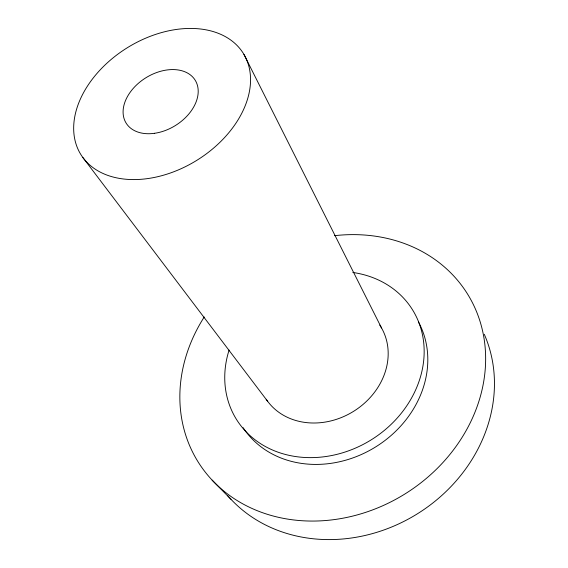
<?xml version="1.0" encoding="UTF-8"?>
<svg xmlns="http://www.w3.org/2000/svg" width="568" height="568" viewBox="0 0 568 568"><rect width="100%" height="100%" fill="white"/><g stroke="black" fill="none" stroke-linecap="round" stroke-linejoin="round"><path stroke-width="0.85" d="M212.127 480.123L230.956 499.279M82.907 157.577L267.67 401.342M243.949 54.422A95.701 66.165 -31.9 0 1 150.193 178.203A95.701 66.165 -31.9 0 1 92.172 79.357A95.701 66.165 -31.9 0 1 243.949 54.422L381.519 327.942M379.751 325.074A67.819 57.922 -31.9 0 1 355.05 410.401A67.819 57.922 -31.9 0 1 266.214 399.269M352.813 272.462A103.688 88.636 -31.9 0 1 419.972 378.501A103.688 88.636 -31.9 0 1 295.594 456.544A103.688 88.636 -31.9 0 1 229.089 350.087M418.517 322.091A102.432 88.054 -31.9 0 1 374.198 447.811A102.432 88.054 -31.9 0 1 243.139 427.69M484.291 334.296A152.87 133.863 -31.9 0 1 417.927 513.472A152.87 133.863 -31.9 0 1 227.527 495.459M334.573 235.677A158.728 136.732 -31.9 0 1 482.63 387.184A158.728 136.732 -31.9 0 1 275.224 516.539A158.728 136.732 -31.9 0 1 204.239 316.972M154.482 133.31A40.648 28.073 -31.9 0 0 195.811 81.309A40.648 28.073 -31.9 0 0 131.641 90.319A40.648 28.073 -31.9 0 0 154.482 133.31"/></g></svg>
